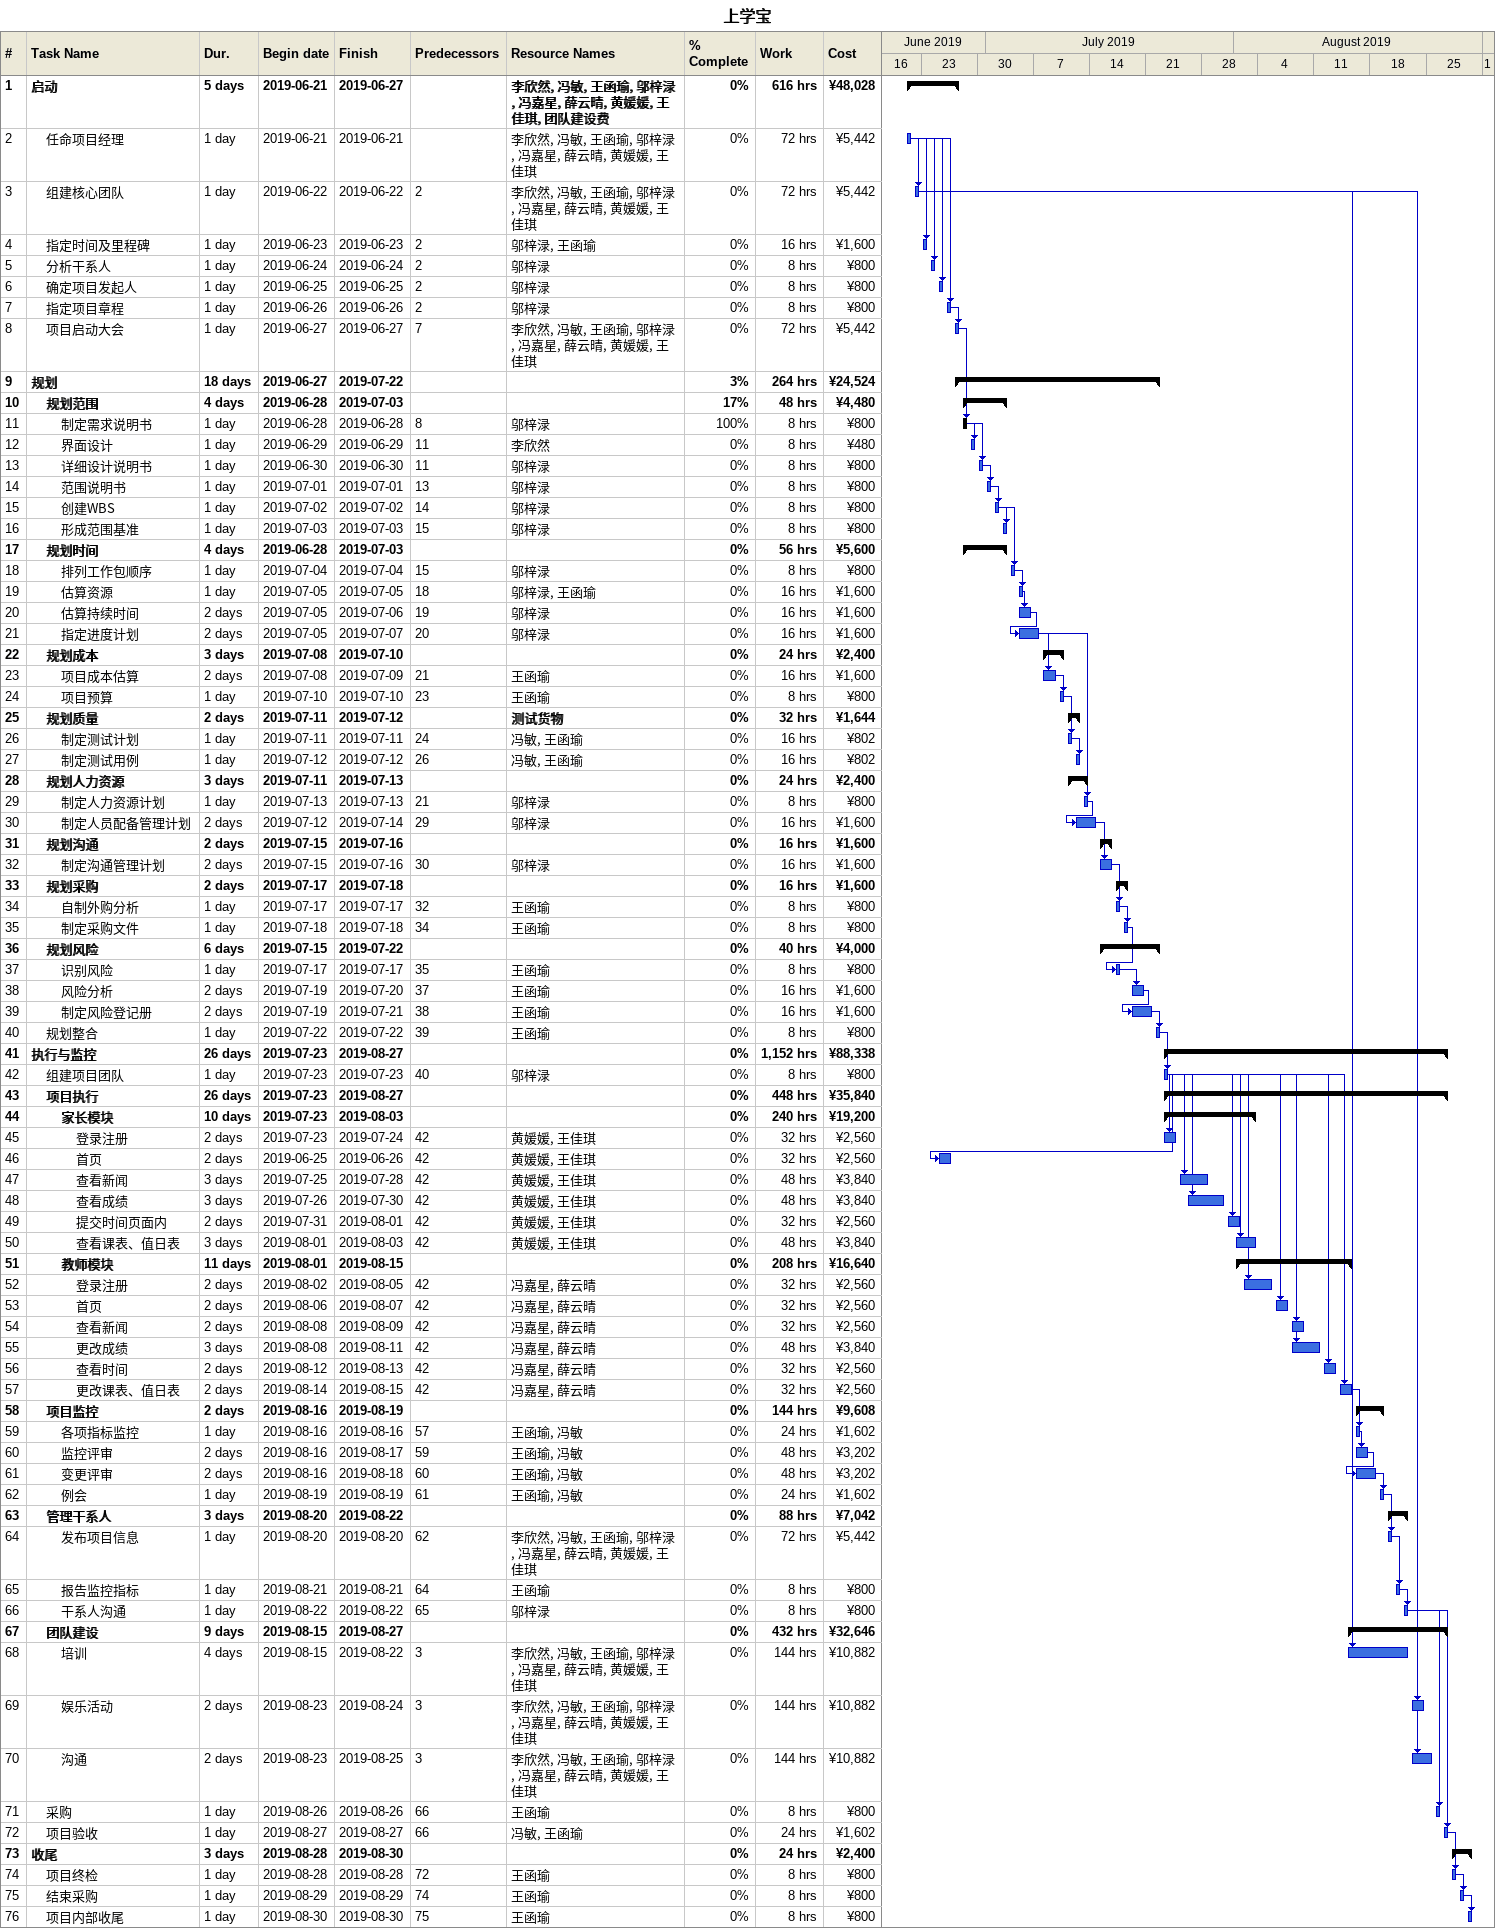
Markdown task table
上学宝

| ID | Level | Task | Duration | Start | Finish | Predecessors | Resources | % complete | Work (h) | Cost (¥) |
|---|---|---|---|---|---|---|---|---|---|---|
| 1 | 1 | **启动** | 5d | 2019-06-21 | 2019-06-27 |  | 李欣然, 冯敏, 王函瑜, 邬梓渌, 冯嘉星, 薛云晴, 黄媛媛, 王佳琪, 团队建设费 | 0 | 616 | 48028 |
| 2 | 2 | 任命项目经理 | 1d | 2019-06-21 | 2019-06-21 |  | 李欣然, 冯敏, 王函瑜, 邬梓渌, 冯嘉星, 薛云晴, 黄媛媛, 王佳琪 | 0 | 72 | 5442 |
| 3 | 2 | 组建核心团队 | 1d | 2019-06-22 | 2019-06-22 | 2 | 李欣然, 冯敏, 王函瑜, 邬梓渌, 冯嘉星, 薛云晴, 黄媛媛, 王佳琪 | 0 | 72 | 5442 |
| 4 | 2 | 指定时间及里程碑 | 1d | 2019-06-23 | 2019-06-23 | 2 | 邬梓渌, 王函瑜 | 0 | 16 | 1600 |
| 5 | 2 | 分析干系人 | 1d | 2019-06-24 | 2019-06-24 | 2 | 邬梓渌 | 0 | 8 | 800 |
| 6 | 2 | 确定项目发起人 | 1d | 2019-06-25 | 2019-06-25 | 2 | 邬梓渌 | 0 | 8 | 800 |
| 7 | 2 | 指定项目章程 | 1d | 2019-06-26 | 2019-06-26 | 2 | 邬梓渌 | 0 | 8 | 800 |
| 8 | 2 | 项目启动大会 | 1d | 2019-06-27 | 2019-06-27 | 7 | 李欣然, 冯敏, 王函瑜, 邬梓渌, 冯嘉星, 薛云晴, 黄媛媛, 王佳琪 | 0 | 72 | 5442 |
| 9 | 1 | **规划** | 18d | 2019-06-27 | 2019-07-22 |  |  | 3 | 264 | 24524 |
| 10 | 2 | **规划范围** | 4d | 2019-06-28 | 2019-07-03 |  |  | 17 | 48 | 4480 |
| 11 | 3 | 制定需求说明书 | 1d | 2019-06-28 | 2019-06-28 | 8 | 邬梓渌 | 100 | 8 | 800 |
| 12 | 3 | 界面设计 | 1d | 2019-06-29 | 2019-06-29 | 11 | 李欣然 | 0 | 8 | 480 |
| 13 | 3 | 详细设计说明书 | 1d | 2019-06-30 | 2019-06-30 | 11 | 邬梓渌 | 0 | 8 | 800 |
| 14 | 3 | 范围说明书 | 1d | 2019-07-01 | 2019-07-01 | 13 | 邬梓渌 | 0 | 8 | 800 |
| 15 | 3 | 创建WBS | 1d | 2019-07-02 | 2019-07-02 | 14 | 邬梓渌 | 0 | 8 | 800 |
| 16 | 3 | 形成范围基准 | 1d | 2019-07-03 | 2019-07-03 | 15 | 邬梓渌 | 0 | 8 | 800 |
| 17 | 2 | **规划时间** | 4d | 2019-06-28 | 2019-07-03 |  |  | 0 | 56 | 5600 |
| 18 | 3 | 排列工作包顺序 | 1d | 2019-07-04 | 2019-07-04 | 15 | 邬梓渌 | 0 | 8 | 800 |
| 19 | 3 | 估算资源 | 1d | 2019-07-05 | 2019-07-05 | 18 | 邬梓渌, 王函瑜 | 0 | 16 | 1600 |
| 20 | 3 | 估算持续时间 | 2d | 2019-07-05 | 2019-07-06 | 19 | 邬梓渌 | 0 | 16 | 1600 |
| 21 | 3 | 指定进度计划 | 2d | 2019-07-05 | 2019-07-07 | 20 | 邬梓渌 | 0 | 16 | 1600 |
| 22 | 2 | **规划成本** | 3d | 2019-07-08 | 2019-07-10 |  |  | 0 | 24 | 2400 |
| 23 | 3 | 项目成本估算 | 2d | 2019-07-08 | 2019-07-09 | 21 | 王函瑜 | 0 | 16 | 1600 |
| 24 | 3 | 项目预算 | 1d | 2019-07-10 | 2019-07-10 | 23 | 王函瑜 | 0 | 8 | 800 |
| 25 | 2 | **规划质量** | 2d | 2019-07-11 | 2019-07-12 |  | 测试货物 | 0 | 32 | 1644 |
| 26 | 3 | 制定测试计划 | 1d | 2019-07-11 | 2019-07-11 | 24 | 冯敏, 王函瑜 | 0 | 16 | 802 |
| 27 | 3 | 制定测试用例 | 1d | 2019-07-12 | 2019-07-12 | 26 | 冯敏, 王函瑜 | 0 | 16 | 802 |
| 28 | 2 | **规划人力资源** | 3d | 2019-07-11 | 2019-07-13 |  |  | 0 | 24 | 2400 |
| 29 | 3 | 制定人力资源计划 | 1d | 2019-07-13 | 2019-07-13 | 21 | 邬梓渌 | 0 | 8 | 800 |
| 30 | 3 | 制定人员配备管理计划 | 2d | 2019-07-12 | 2019-07-14 | 29 | 邬梓渌 | 0 | 16 | 1600 |
| 31 | 2 | **规划沟通** | 2d | 2019-07-15 | 2019-07-16 |  |  | 0 | 16 | 1600 |
| 32 | 3 | 制定沟通管理计划 | 2d | 2019-07-15 | 2019-07-16 | 30 | 邬梓渌 | 0 | 16 | 1600 |
| 33 | 2 | **规划采购** | 2d | 2019-07-17 | 2019-07-18 |  |  | 0 | 16 | 1600 |
| 34 | 3 | 自制外购分析 | 1d | 2019-07-17 | 2019-07-17 | 32 | 王函瑜 | 0 | 8 | 800 |
| 35 | 3 | 制定采购文件 | 1d | 2019-07-18 | 2019-07-18 | 34 | 王函瑜 | 0 | 8 | 800 |
| 36 | 2 | **规划风险** | 6d | 2019-07-15 | 2019-07-22 |  |  | 0 | 40 | 4000 |
| 37 | 3 | 识别风险 | 1d | 2019-07-17 | 2019-07-17 | 35 | 王函瑜 | 0 | 8 | 800 |
| 38 | 3 | 风险分析 | 2d | 2019-07-19 | 2019-07-20 | 37 | 王函瑜 | 0 | 16 | 1600 |
| 39 | 3 | 制定风险登记册 | 2d | 2019-07-19 | 2019-07-21 | 38 | 王函瑜 | 0 | 16 | 1600 |
| 40 | 2 | 规划整合 | 1d | 2019-07-22 | 2019-07-22 | 39 | 王函瑜 | 0 | 8 | 800 |
| 41 | 1 | **执行与监控** | 26d | 2019-07-23 | 2019-08-27 |  |  | 0 | 1152 | 88338 |
| 42 | 2 | 组建项目团队 | 1d | 2019-07-23 | 2019-07-23 | 40 | 邬梓渌 | 0 | 8 | 800 |
| 43 | 2 | **项目执行** | 26d | 2019-07-23 | 2019-08-27 |  |  | 0 | 448 | 35840 |
| 44 | 3 | **家长模块** | 10d | 2019-07-23 | 2019-08-03 |  |  | 0 | 240 | 19200 |
| 45 | 4 | 登录注册 | 2d | 2019-07-23 | 2019-07-24 | 42 | 黄媛媛, 王佳琪 | 0 | 32 | 2560 |
| 46 | 4 | 首页 | 2d | 2019-06-25 | 2019-06-26 | 42 | 黄媛媛, 王佳琪 | 0 | 32 | 2560 |
| 47 | 4 | 查看新闻 | 3d | 2019-07-25 | 2019-07-28 | 42 | 黄媛媛, 王佳琪 | 0 | 48 | 3840 |
| 48 | 4 | 查看成绩 | 3d | 2019-07-26 | 2019-07-30 | 42 | 黄媛媛, 王佳琪 | 0 | 48 | 3840 |
| 49 | 4 | 提交时间页面内 | 2d | 2019-07-31 | 2019-08-01 | 42 | 黄媛媛, 王佳琪 | 0 | 32 | 2560 |
| 50 | 4 | 查看课表、值日表 | 3d | 2019-08-01 | 2019-08-03 | 42 | 黄媛媛, 王佳琪 | 0 | 48 | 3840 |
| 51 | 3 | **教师模块** | 11d | 2019-08-01 | 2019-08-15 |  |  | 0 | 208 | 16640 |
| 52 | 4 | 登录注册 | 2d | 2019-08-02 | 2019-08-05 | 42 | 冯嘉星, 薛云晴 | 0 | 32 | 2560 |
| 53 | 4 | 首页 | 2d | 2019-08-06 | 2019-08-07 | 42 | 冯嘉星, 薛云晴 | 0 | 32 | 2560 |
| 54 | 4 | 查看新闻 | 2d | 2019-08-08 | 2019-08-09 | 42 | 冯嘉星, 薛云晴 | 0 | 32 | 2560 |
| 55 | 4 | 更改成绩 | 3d | 2019-08-08 | 2019-08-11 | 42 | 冯嘉星, 薛云晴 | 0 | 48 | 3840 |
| 56 | 4 | 查看时间 | 2d | 2019-08-12 | 2019-08-13 | 42 | 冯嘉星, 薛云晴 | 0 | 32 | 2560 |
| 57 | 4 | 更改课表、值日表 | 2d | 2019-08-14 | 2019-08-15 | 42 | 冯嘉星, 薛云晴 | 0 | 32 | 2560 |
| 58 | 2 | **项目监控** | 2d | 2019-08-16 | 2019-08-19 |  |  | 0 | 144 | 9608 |
| 59 | 3 | 各项指标监控 | 1d | 2019-08-16 | 2019-08-16 | 57 | 王函瑜, 冯敏 | 0 | 24 | 1602 |
| 60 | 3 | 监控评审 | 2d | 2019-08-16 | 2019-08-17 | 59 | 王函瑜, 冯敏 | 0 | 48 | 3202 |
| 61 | 3 | 变更评审 | 2d | 2019-08-16 | 2019-08-18 | 60 | 王函瑜, 冯敏 | 0 | 48 | 3202 |
| 62 | 3 | 例会 | 1d | 2019-08-19 | 2019-08-19 | 61 | 王函瑜, 冯敏 | 0 | 24 | 1602 |
| 63 | 2 | **管理干系人** | 3d | 2019-08-20 | 2019-08-22 |  |  | 0 | 88 | 7042 |
| 64 | 3 | 发布项目信息 | 1d | 2019-08-20 | 2019-08-20 | 62 | 李欣然, 冯敏, 王函瑜, 邬梓渌, 冯嘉星, 薛云晴, 黄媛媛, 王佳琪 | 0 | 72 | 5442 |
| 65 | 3 | 报告监控指标 | 1d | 2019-08-21 | 2019-08-21 | 64 | 王函瑜 | 0 | 8 | 800 |
| 66 | 3 | 干系人沟通 | 1d | 2019-08-22 | 2019-08-22 | 65 | 邬梓渌 | 0 | 8 | 800 |
| 67 | 2 | **团队建设** | 9d | 2019-08-15 | 2019-08-27 |  |  | 0 | 432 | 32646 |
| 68 | 3 | 培训 | 4d | 2019-08-15 | 2019-08-22 | 3 | 李欣然, 冯敏, 王函瑜, 邬梓渌, 冯嘉星, 薛云晴, 黄媛媛, 王佳琪 | 0 | 144 | 10882 |
| 69 | 3 | 娱乐活动 | 2d | 2019-08-23 | 2019-08-24 | 3 | 李欣然, 冯敏, 王函瑜, 邬梓渌, 冯嘉星, 薛云晴, 黄媛媛, 王佳琪 | 0 | 144 | 10882 |
| 70 | 3 | 沟通 | 2d | 2019-08-23 | 2019-08-25 | 3 | 李欣然, 冯敏, 王函瑜, 邬梓渌, 冯嘉星, 薛云晴, 黄媛媛, 王佳琪 | 0 | 144 | 10882 |
| 71 | 2 | 采购 | 1d | 2019-08-26 | 2019-08-26 | 66 | 王函瑜 | 0 | 8 | 800 |
| 72 | 2 | 项目验收 | 1d | 2019-08-27 | 2019-08-27 | 66 | 冯敏, 王函瑜 | 0 | 24 | 1602 |
| 73 | 1 | **收尾** | 3d | 2019-08-28 | 2019-08-30 |  |  | 0 | 24 | 2400 |
| 74 | 2 | 项目终检 | 1d | 2019-08-28 | 2019-08-28 | 72 | 王函瑜 | 0 | 8 | 800 |
| 75 | 2 | 结束采购 | 1d | 2019-08-29 | 2019-08-29 | 74 | 王函瑜 | 0 | 8 | 800 |
| 76 | 2 | 项目内部收尾 | 1d | 2019-08-30 | 2019-08-30 | 75 | 王函瑜 | 0 | 8 | 800 |
